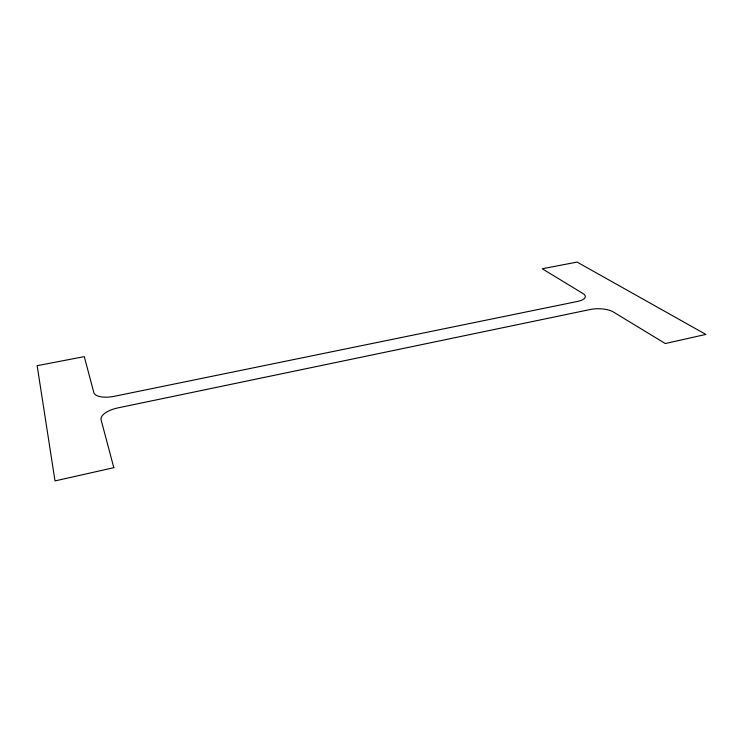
<?xml version="1.0" encoding="UTF-8"?>
<svg xmlns="http://www.w3.org/2000/svg" width="743" height="743" viewBox="0 0 743 743"><rect width="100%" height="100%" fill="white"/><g stroke="black" fill="none" stroke-linecap="round" stroke-linejoin="round"><path stroke-width="1.11" d="M113.818 467.681L55.001 480.916L37.15 365.677L84.275 356.64L93.85 392.638A18.538 7.532 -10.3 0 0 114.357 396.298L577.525 301.435A15.937 5.768 0.7 0 0 583.014 293.55L542.232 268.771L577.097 262.084L705.85 334.415L665.301 343.545L613.346 311.976A16.829 6.315 1.5 0 0 590.369 309.478L117.914 407.898A19.587 8.424 -10.7 0 0 101.113 419.925L113.818 467.681"/></g></svg>
